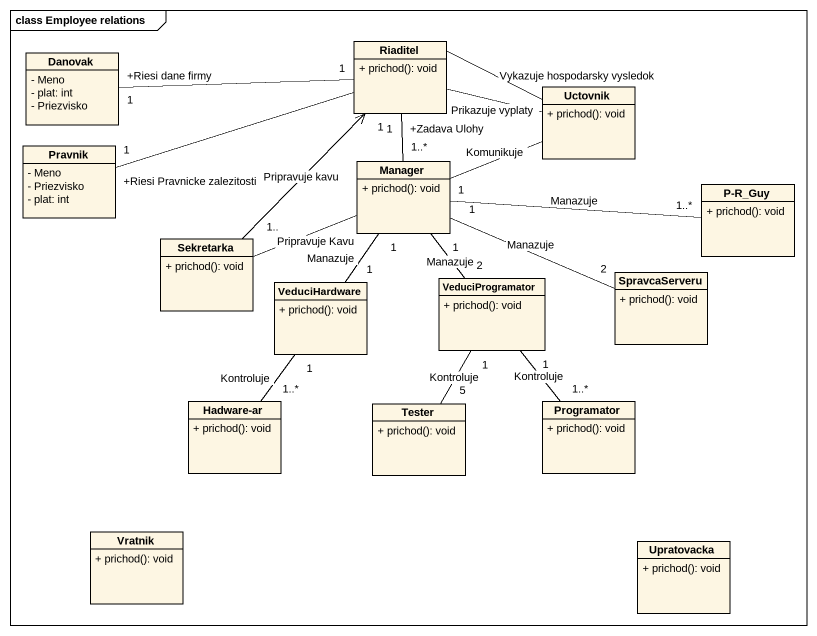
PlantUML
@startuml
mainframe class Employee relations
hide circle
hide empty members
skinparam classAttributeIconSize 0
class Danovak {
  - Meno
  - plat: int
  - Priezvisko
}
class Riaditel {
  + prichod(): void
}
class Uctovnik {
  + prichod(): void
}
class Pravnik {
  - Meno
  - Priezvisko
  - plat: int
}
class Manager {
  + prichod(): void
}
class "P-R_Guy" as P_R_Guy {
  + prichod(): void
}
class Sekretarka {
  + prichod(): void
}
class VeduciHardware {
  + prichod(): void
}
class VeduciProgramator {
  + prichod(): void
}
class SpravcaServeru {
  + prichod(): void
}
class "Hadware-ar" as Hadware_ar {
  + prichod(): void
}
class Tester {
  + prichod(): void
}
class Programator {
  + prichod(): void
}
class Vratnik {
  + prichod(): void
}
class Upratovacka {
  + prichod(): void
}
Danovak "+Riesi dane firmy\n1" -right- "1" Riaditel
Riaditel -right- Uctovnik : Prikazuje vyplaty
Riaditel "+Zadava Ulohy\n1" -- "1..*" Manager
Uctovnik -left- Riaditel : Vykazuje hospodarsky vysledok
Uctovnik -left- Manager : Komunikuje
Pravnik "+Riesi Pravnicke zalezitosti\n1" -right- Riaditel
Manager "1" -right- "1..*" P_R_Guy : Manazuje
Manager -left- Sekretarka : Pripravuje Kavu
Manager "1" -- "2" VeduciProgramator : Manazuje
Manager "1" -right- "2" SpravcaServeru : Manazuje
Sekretarka "1.." -up-> "1" Riaditel : Pripravuje kavu
VeduciHardware "1" -up- "1" Manager : Manazuje
VeduciHardware "1" -- "1..*" Hadware_ar : Kontroluje
VeduciProgramator "1" -- "5" Tester : Kontroluje
VeduciProgramator "1" -- "1..*" Programator : Kontroluje
@enduml
